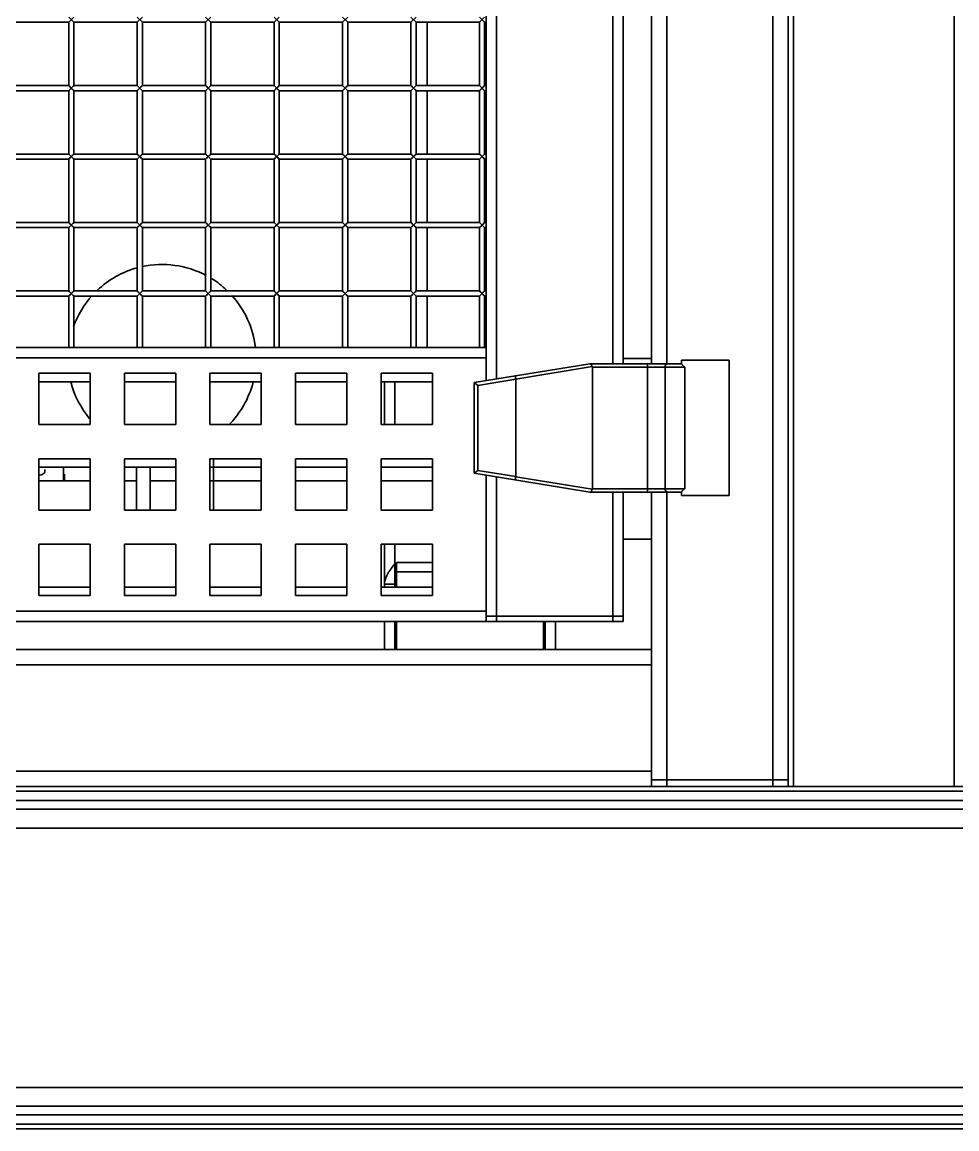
# Model space of a CAD drawing. Header units: millimetres. Extents: x 32496 to 166256, y 3504 to 23939.
# Drawn here: x 46167 to 46713, y 10678 to 11324 of the extents above; entities that cross this region are included whole.
import ezdxf

# ---------------------------------------------------------------- set-up
doc = ezdxf.new("R2010")
doc.units = ezdxf.units.MM
doc.layers.get('0').update_dxf_attribs({"lineweight": 35})

msp = doc.modelspace()

# ---------------------------------------------------------------- linework, layer by layer
at = {"linetype": 'Continuous'}
for p, q in [((46605.64, 10877.575), (46605.64, 13396.575)), ((46614.64, 13396.575), (46614.64, 10877.575)), ((46617.64, 13396.575), (46617.64, 10877.575)), ((46711.64, 13396.575), (46711.64, 10877.575)), ((46438.14, 11759.435), (46438.14, 11134.075)), ((46444.14, 11115.694), (46444.14, 11758.457)), ((46512.14, 11749.575), (46512.14, 11124.575)), ((46518.14, 11124.575), (46518.14, 11749.575)), ((46534.64, 11124.575), (46534.64, 11749.575)), ((46543.64, 11124.575), (46543.64, 11749.575)), ((46157.14, 11324.075), (46194.14, 11324.075)), ((46194.14, 11327.075), (46197.14, 11324.075)), ((46194.14, 11324.075), (46197.14, 11327.075)), ((46194.14, 11324.075), (46194.14, 11287.075)), ((46197.14, 11324.075), (46234.14, 11324.075)), ((46197.14, 11324.075), (46197.14, 11287.075)), ((46234.14, 11327.075), (46237.14, 11324.075)), ((46234.14, 11324.075), (46237.14, 11327.075)), ((46234.14, 11324.075), (46234.14, 11287.075)), ((46237.14, 11324.075), (46274.14, 11324.075)), ((46237.14, 11324.075), (46237.14, 11287.075)), ((46274.14, 11327.075), (46277.14, 11324.075)), ((46274.14, 11324.075), (46277.14, 11327.075)), ((46274.14, 11324.075), (46274.14, 11287.075)), ((46277.14, 11324.075), (46314.14, 11324.075)), ((46277.14, 11324.075), (46277.14, 11287.075)), ((46314.14, 11327.075), (46317.14, 11324.075)), ((46314.14, 11324.075), (46317.14, 11327.075)), ((46314.14, 11324.075), (46314.14, 11287.075)), ((46317.14, 11324.075), (46354.14, 11324.075)), ((46317.14, 11324.075), (46317.14, 11287.075)), ((46354.14, 11327.075), (46357.14, 11324.075)), ((46354.14, 11324.075), (46357.14, 11327.075)), ((46354.14, 11324.075), (46354.14, 11287.075)), ((46357.14, 11324.075), (46394.14, 11324.075)), ((46357.14, 11324.075), (46357.14, 11287.075)), ((46394.14, 11327.075), (46397.14, 11324.075)), ((46394.14, 11324.075), (46397.14, 11327.075)), ((46394.14, 11324.075), (46394.14, 11287.075)), ((46397.14, 11324.075), (46434.14, 11324.075)), ((46397.14, 11324.075), (46397.14, 11287.075)), ((46403.64, 11287.075), (46403.64, 11324.075)), ((46434.14, 11327.075), (46437.14, 11324.075)), ((46434.14, 11324.075), (46437.14, 11327.075)), ((46434.14, 11324.075), (46434.14, 11287.075)), ((46437.14, 11324.075), (46438.14, 11324.075)), ((46437.14, 11324.075), (46437.14, 11287.075)), ((46157.14, 11287.075), (46194.14, 11287.075)), ((46157.14, 11284.075), (46194.14, 11284.075)), ((46194.14, 11287.075), (46197.14, 11284.075)), ((46194.14, 11284.075), (46197.14, 11287.075)), ((46194.14, 11284.075), (46194.14, 11247.075)), ((46197.14, 11287.075), (46234.14, 11287.075)), ((46197.14, 11284.075), (46234.14, 11284.075)), ((46197.14, 11284.075), (46197.14, 11247.075)), ((46234.14, 11287.075), (46237.14, 11284.075)), ((46234.14, 11284.075), (46237.14, 11287.075)), ((46234.14, 11284.075), (46234.14, 11247.075)), ((46237.14, 11287.075), (46274.14, 11287.075)), ((46237.14, 11284.075), (46274.14, 11284.075)), ((46237.14, 11284.075), (46237.14, 11247.075)), ((46274.14, 11287.075), (46277.14, 11284.075)), ((46274.14, 11284.075), (46277.14, 11287.075)), ((46274.14, 11284.075), (46274.14, 11247.075)), ((46277.14, 11287.075), (46314.14, 11287.075)), ((46277.14, 11284.075), (46314.14, 11284.075)), ((46277.14, 11284.075), (46277.14, 11247.075)), ((46314.14, 11287.075), (46317.14, 11284.075)), ((46314.14, 11284.075), (46317.14, 11287.075)), ((46314.14, 11284.075), (46314.14, 11247.075)), ((46317.14, 11287.075), (46354.14, 11287.075)), ((46317.14, 11284.075), (46354.14, 11284.075)), ((46317.14, 11284.075), (46317.14, 11247.075)), ((46354.14, 11287.075), (46357.14, 11284.075)), ((46354.14, 11284.075), (46357.14, 11287.075)), ((46354.14, 11284.075), (46354.14, 11247.075)), ((46357.14, 11287.075), (46394.14, 11287.075)), ((46357.14, 11284.075), (46394.14, 11284.075)), ((46357.14, 11284.075), (46357.14, 11247.075)), ((46394.14, 11287.075), (46397.14, 11284.075)), ((46394.14, 11284.075), (46397.14, 11287.075)), ((46394.14, 11284.075), (46394.14, 11247.075)), ((46397.14, 11287.075), (46434.14, 11287.075)), ((46397.14, 11284.075), (46434.14, 11284.075)), ((46397.14, 11284.075), (46397.14, 11247.075)), ((46403.64, 11247.075), (46403.64, 11284.075)), ((46434.14, 11287.075), (46437.14, 11284.075)), ((46434.14, 11284.075), (46437.14, 11287.075)), ((46434.14, 11284.075), (46434.14, 11247.075)), ((46437.14, 11287.075), (46438.14, 11287.075)), ((46437.14, 11284.075), (46438.14, 11284.075)), ((46437.14, 11284.075), (46437.14, 11247.075)), ((46157.14, 11247.075), (46194.14, 11247.075)), ((46157.14, 11244.075), (46194.14, 11244.075)), ((46194.14, 11247.075), (46197.14, 11244.075)), ((46194.14, 11244.075), (46197.14, 11247.075)), ((46194.14, 11244.075), (46194.14, 11207.075)), ((46197.14, 11247.075), (46234.14, 11247.075)), ((46197.14, 11244.075), (46234.14, 11244.075)), ((46197.14, 11244.075), (46197.14, 11207.075)), ((46234.14, 11247.075), (46237.14, 11244.075)), ((46234.14, 11244.075), (46237.14, 11247.075)), ((46234.14, 11244.075), (46234.14, 11207.075)), ((46237.14, 11247.075), (46274.14, 11247.075)), ((46237.14, 11244.075), (46274.14, 11244.075)), ((46237.14, 11244.075), (46237.14, 11207.075)), ((46274.14, 11247.075), (46277.14, 11244.075)), ((46274.14, 11244.075), (46277.14, 11247.075)), ((46274.14, 11244.075), (46274.14, 11207.075)), ((46277.14, 11247.075), (46314.14, 11247.075)), ((46277.14, 11244.075), (46314.14, 11244.075)), ((46277.14, 11244.075), (46277.14, 11207.075)), ((46314.14, 11247.075), (46317.14, 11244.075)), ((46314.14, 11244.075), (46317.14, 11247.075)), ((46314.14, 11244.075), (46314.14, 11207.075)), ((46317.14, 11247.075), (46354.14, 11247.075)), ((46317.14, 11244.075), (46354.14, 11244.075)), ((46317.14, 11244.075), (46317.14, 11207.075)), ((46354.14, 11247.075), (46357.14, 11244.075)), ((46354.14, 11244.075), (46357.14, 11247.075)), ((46354.14, 11244.075), (46354.14, 11207.075)), ((46357.14, 11247.075), (46394.14, 11247.075)), ((46357.14, 11244.075), (46394.14, 11244.075)), ((46357.14, 11244.075), (46357.14, 11207.075)), ((46394.14, 11247.075), (46397.14, 11244.075)), ((46394.14, 11244.075), (46397.14, 11247.075)), ((46394.14, 11244.075), (46394.14, 11207.075)), ((46397.14, 11247.075), (46434.14, 11247.075)), ((46397.14, 11244.075), (46434.14, 11244.075)), ((46397.14, 11244.075), (46397.14, 11207.075)), ((46403.64, 11207.075), (46403.64, 11244.075)), ((46434.14, 11247.075), (46437.14, 11244.075)), ((46434.14, 11244.075), (46437.14, 11247.075)), ((46434.14, 11244.075), (46434.14, 11207.075)), ((46437.14, 11247.075), (46438.14, 11247.075)), ((46437.14, 11244.075), (46438.14, 11244.075)), ((46437.14, 11244.075), (46437.14, 11207.075)), ((46157.14, 11207.075), (46194.14, 11207.075)), ((46194.14, 11207.075), (46197.14, 11204.075)), ((46194.14, 11204.075), (46197.14, 11207.075)), ((46197.14, 11207.075), (46234.14, 11207.075)), ((46234.14, 11207.075), (46237.14, 11204.075)), ((46234.14, 11204.075), (46237.14, 11207.075)), ((46237.14, 11207.075), (46274.14, 11207.075)), ((46274.14, 11207.075), (46277.14, 11204.075)), ((46274.14, 11204.075), (46277.14, 11207.075)), ((46277.14, 11207.075), (46314.14, 11207.075)), ((46314.14, 11207.075), (46317.14, 11204.075)), ((46314.14, 11204.075), (46317.14, 11207.075)), ((46317.14, 11207.075), (46354.14, 11207.075)), ((46354.14, 11207.075), (46357.14, 11204.075)), ((46354.14, 11204.075), (46357.14, 11207.075)), ((46357.14, 11207.075), (46394.14, 11207.075)), ((46394.14, 11207.075), (46397.14, 11204.075)), ((46394.14, 11204.075), (46397.14, 11207.075)), ((46397.14, 11207.075), (46434.14, 11207.075)), ((46434.14, 11207.075), (46437.14, 11204.075)), ((46434.14, 11204.075), (46437.14, 11207.075)), ((46437.14, 11207.075), (46438.14, 11207.075)), ((46157.14, 11204.075), (46194.14, 11204.075)), ((46194.14, 11204.075), (46194.14, 11167.075)), ((46197.14, 11204.075), (46234.14, 11204.075)), ((46197.14, 11204.075), (46197.14, 11167.075)), ((46234.14, 11204.075), (46234.14, 11167.075)), ((46237.14, 11204.075), (46274.14, 11204.075)), ((46237.14, 11204.075), (46237.14, 11167.075)), ((46274.14, 11204.075), (46274.14, 11167.075)), ((46277.14, 11204.075), (46314.14, 11204.075)), ((46277.14, 11204.075), (46277.14, 11167.075)), ((46314.14, 11204.075), (46314.14, 11167.075)), ((46317.14, 11204.075), (46354.14, 11204.075)), ((46317.14, 11204.075), (46317.14, 11167.075)), ((46354.14, 11204.075), (46354.14, 11167.075)), ((46357.14, 11204.075), (46394.14, 11204.075)), ((46357.14, 11204.075), (46357.14, 11167.075)), ((46394.14, 11204.075), (46394.14, 11167.075)), ((46397.14, 11204.075), (46434.14, 11204.075)), ((46397.14, 11204.075), (46397.14, 11167.075)), ((46403.64, 11167.075), (46403.64, 11204.075)), ((46434.14, 11204.075), (46434.14, 11167.075)), ((46437.14, 11204.075), (46438.14, 11204.075)), ((46437.14, 11204.075), (46437.14, 11167.075)), ((46157.14, 11167.075), (46194.14, 11167.075)), ((46194.14, 11167.075), (46197.14, 11164.075)), ((46194.14, 11164.075), (46197.14, 11167.075)), ((46197.14, 11167.075), (46234.14, 11167.075)), ((46234.14, 11167.075), (46237.14, 11164.075)), ((46234.14, 11164.075), (46237.14, 11167.075)), ((46237.14, 11167.075), (46274.14, 11167.075)), ((46274.14, 11167.075), (46277.14, 11164.075)), ((46274.14, 11164.075), (46277.14, 11167.075)), ((46277.14, 11167.075), (46314.14, 11167.075)), ((46314.14, 11167.075), (46317.14, 11164.075)), ((46314.14, 11164.075), (46317.14, 11167.075)), ((46317.14, 11167.075), (46354.14, 11167.075)), ((46354.14, 11167.075), (46357.14, 11164.075)), ((46354.14, 11164.075), (46357.14, 11167.075)), ((46357.14, 11167.075), (46394.14, 11167.075)), ((46394.14, 11167.075), (46397.14, 11164.075)), ((46394.14, 11164.075), (46397.14, 11167.075)), ((46397.14, 11167.075), (46434.14, 11167.075)), ((46434.14, 11167.075), (46437.14, 11164.075)), ((46434.14, 11164.075), (46437.14, 11167.075)), ((46437.14, 11167.075), (46438.14, 11167.075)), ((46157.14, 11164.075), (46194.14, 11164.075)), ((46194.14, 11164.075), (46194.14, 11134.075)), ((46197.14, 11164.075), (46234.14, 11164.075)), ((46197.14, 11164.075), (46197.14, 11134.075)), ((46234.14, 11164.075), (46234.14, 11134.075)), ((46237.14, 11164.075), (46274.14, 11164.075)), ((46237.14, 11164.075), (46237.14, 11134.075)), ((46274.14, 11164.075), (46274.14, 11134.075)), ((46277.14, 11164.075), (46314.14, 11164.075)), ((46277.14, 11164.075), (46277.14, 11134.075)), ((46314.14, 11164.075), (46314.14, 11134.075)), ((46317.14, 11164.075), (46354.14, 11164.075)), ((46317.14, 11164.075), (46317.14, 11134.075)), ((46354.14, 11164.075), (46354.14, 11134.075)), ((46357.14, 11164.075), (46394.14, 11164.075)), ((46357.14, 11164.075), (46357.14, 11134.075)), ((46394.14, 11164.075), (46394.14, 11134.075)), ((46397.14, 11164.075), (46434.14, 11164.075)), ((46397.14, 11164.075), (46397.14, 11134.075)), ((46403.64, 11134.075), (46403.64, 11164.075)), ((46434.14, 11164.075), (46434.14, 11134.075)), ((46437.14, 11164.075), (46438.14, 11164.075)), ((46437.14, 11164.075), (46437.14, 11134.075)), ((46438.14, 11134.075), (45812.14, 11134.075)), ((46438.14, 11114.716), (46438.14, 11134.075)), ((45812.14, 11128.075), (46438.14, 11128.075)), ((46518.14, 11127.575), (46534.64, 11127.575)), ((46431.14, 11113.575), (46498.64, 11124.575)), ((46500.058, 11122.858), (46455.334, 11115.57)), ((46498.64, 11124.575), (46552.14, 11124.575)), ((46500.14, 11122.575), (46554.108, 11122.575)), ((46500.14, 11122.575), (46500.14, 11051.575)), ((46532.316, 11124.575), (46532.316, 11049.575)), ((46542.629, 11051.575), (46542.629, 11122.575)), ((46552.14, 11126.575), (46580.14, 11126.575)), ((46552.14, 11124.575), (46552.14, 11126.575)), ((46554.108, 11122.575), (46554.108, 11051.575)), ((46580.14, 11047.575), (46580.14, 11126.575)), ((46176.64, 11119.075), (46206.64, 11119.075)), ((46176.64, 11089.075), (46176.64, 11119.075)), ((46206.64, 11119.075), (46206.64, 11089.075)), ((46226.64, 11119.075), (46256.64, 11119.075)), ((46226.64, 11089.075), (46226.64, 11119.075)), ((46256.64, 11119.075), (46256.64, 11089.075)), ((46276.64, 11119.075), (46306.64, 11119.075)), ((46276.64, 11089.075), (46276.64, 11119.075)), ((46306.64, 11119.075), (46306.64, 11089.075)), ((46326.64, 11119.075), (46356.64, 11119.075)), ((46326.64, 11089.075), (46326.64, 11119.075)), ((46356.64, 11119.075), (46356.64, 11089.075)), ((46376.64, 11119.075), (46406.64, 11119.075)), ((46376.64, 11089.075), (46376.64, 11119.075)), ((46406.64, 11119.075), (46406.64, 11089.075)), ((46455.34, 11115.493), (46433.14, 11111.875)), ((46455.34, 11115.493), (46455.34, 11058.658)), ((46206.64, 11114.075), (46176.64, 11114.075)), ((46256.64, 11114.075), (46226.64, 11114.075)), ((46306.64, 11114.075), (46276.64, 11114.075)), ((46356.64, 11114.075), (46326.64, 11114.075)), ((46406.64, 11114.075), (46376.64, 11114.075)), ((46378.64, 11089.075), (46378.64, 11114.075)), ((46384.64, 11114.075), (46384.64, 11089.075)), ((46431.14, 11113.575), (46433.14, 11111.875)), ((46431.14, 11113.575), (46431.14, 11060.575)), ((46433.14, 11062.276), (46433.14, 11111.875)), ((46206.64, 11089.075), (46176.64, 11089.075)), ((46256.64, 11089.075), (46226.64, 11089.075)), ((46306.64, 11089.075), (46276.64, 11089.075)), ((46356.64, 11089.075), (46326.64, 11089.075)), ((46406.64, 11089.075), (46376.64, 11089.075)), ((46176.64, 11069.075), (46206.64, 11069.075)), ((46176.64, 11039.075), (46176.64, 11069.075)), ((46206.64, 11069.075), (46206.64, 11039.075)), ((46226.64, 11069.075), (46256.64, 11069.075)), ((46226.64, 11039.075), (46226.64, 11069.075)), ((46256.64, 11069.075), (46256.64, 11039.075)), ((46276.64, 11069.075), (46306.64, 11069.075)), ((46276.64, 11039.075), (46276.64, 11069.075)), ((46278.64, 11069.075), (46278.64, 11039.075)), ((46306.64, 11069.075), (46306.64, 11039.075)), ((46326.64, 11069.075), (46356.64, 11069.075)), ((46326.64, 11039.075), (46326.64, 11069.075)), ((46356.64, 11069.075), (46356.64, 11039.075)), ((46376.64, 11069.075), (46406.64, 11069.075)), ((46376.64, 11039.075), (46376.64, 11069.075)), ((46406.64, 11069.075), (46406.64, 11039.075)), ((46206.64, 11064.075), (46176.64, 11064.075)), ((46180.14, 11062.745), (46180.14, 11061.377)), ((46191.14, 11056.075), (46191.14, 11064.075)), ((46256.64, 11064.075), (46226.64, 11064.075)), ((46233.64, 11064.075), (46233.64, 11039.075)), ((46241.64, 11039.075), (46241.64, 11064.075)), ((46306.64, 11064.075), (46276.64, 11064.075)), ((46356.64, 11064.075), (46326.64, 11064.075)), ((46406.64, 11064.075), (46376.64, 11064.075)), ((46191.64, 11060.09), (46191.64, 11056.075)), ((46431.14, 11060.575), (46433.14, 11062.276)), ((46431.14, 11060.575), (46498.64, 11049.575)), ((46433.14, 11062.276), (46455.34, 11058.658)), ((46438.14, 10974.075), (46438.14, 11059.435)), ((46444.14, 10977.075), (46444.14, 11058.457)), ((46455.334, 11058.581), (46500.058, 11051.293)), ((46176.64, 11056.075), (46191.64, 11056.075)), ((46206.64, 11056.075), (46191.64, 11056.075)), ((46233.64, 11056.075), (46226.64, 11056.075)), ((46256.64, 11056.075), (46241.64, 11056.075)), ((46306.64, 11056.075), (46276.64, 11056.075)), ((46356.64, 11056.075), (46326.64, 11056.075)), ((46406.64, 11056.075), (46376.64, 11056.075)), ((46554.108, 11051.575), (46500.14, 11051.575)), ((46498.64, 11049.575), (46552.14, 11049.575)), ((46512.14, 11049.575), (46512.14, 10977.075)), ((46518.14, 10977.075), (46518.14, 11049.575)), ((46534.64, 10957.575), (46534.64, 11049.575)), ((46543.64, 10877.575), (46543.64, 11049.575)), ((46552.14, 11049.576), (46552.14, 11047.575)), ((46580.14, 11047.575), (46552.14, 11047.575)), ((46206.64, 11039.075), (46176.64, 11039.075)), ((46256.64, 11039.075), (46226.64, 11039.075)), ((46306.64, 11039.075), (46276.64, 11039.075)), ((46356.64, 11039.075), (46326.64, 11039.075)), ((46406.64, 11039.075), (46376.64, 11039.075)), ((46176.64, 11019.075), (46206.64, 11019.075)), ((46176.64, 10989.075), (46176.64, 11019.075)), ((46206.64, 11019.075), (46206.64, 10989.075)), ((46226.64, 11019.075), (46256.64, 11019.075)), ((46226.64, 10989.075), (46226.64, 11019.075)), ((46256.64, 11019.075), (46256.64, 10989.075)), ((46276.64, 11019.075), (46306.64, 11019.075)), ((46276.64, 10989.075), (46276.64, 11019.075)), ((46306.64, 11019.075), (46306.64, 10989.075)), ((46326.64, 11019.075), (46356.64, 11019.075)), ((46326.64, 10989.075), (46326.64, 11019.075)), ((46356.64, 11019.075), (46356.64, 10989.075)), ((46376.64, 11019.075), (46406.64, 11019.075)), ((46376.64, 10989.075), (46376.64, 11019.075)), ((46378.64, 10994.075), (46378.64, 11019.075)), ((46384.64, 11019.075), (46384.64, 11007.575)), ((46406.64, 11019.075), (46406.64, 10989.075)), ((46534.64, 11022.075), (46518.14, 11022.075)), ((46385.64, 11007.575), (46384.64, 11007.575)), ((46384.64, 10994.075), (46384.64, 11007.575)), ((46385.64, 11008.451), (46406.64, 11008.451)), ((46385.64, 11008.451), (46385.64, 11004.186)), ((46385.64, 11004.186), (46385.64, 11003.013)), ((46406.64, 11003.013), (46385.64, 11003.013)), ((46385.64, 10994.075), (46385.64, 11003.013)), ((46176.64, 10994.075), (46206.64, 10994.075)), ((46226.64, 10994.075), (46256.64, 10994.075)), ((46276.64, 10994.075), (46306.64, 10994.075)), ((46326.64, 10994.075), (46356.64, 10994.075)), ((46376.64, 10994.075), (46406.64, 10994.075)), ((46384.64, 10995.773), (46378.64, 10995.773)), ((46206.64, 10989.075), (46176.64, 10989.075)), ((46256.64, 10989.075), (46226.64, 10989.075)), ((46306.64, 10989.075), (46276.64, 10989.075)), ((46356.64, 10989.075), (46326.64, 10989.075)), ((46406.64, 10989.075), (46376.64, 10989.075)), ((46438.14, 10980.075), (45817.14, 10980.075)), ((45812.14, 10974.075), (46438.14, 10974.075)), ((46378.64, 10974.075), (46378.64, 10957.575)), ((46384.64, 10957.575), (46384.64, 10974.075)), ((46385.64, 10957.575), (46385.64, 10974.075)), ((46438.14, 10977.075), (46518.14, 10977.075)), ((46438.14, 10977.075), (46518.14, 10977.075)), ((46438.14, 10974.075), (46518.14, 10974.075)), ((46444.14, 10974.075), (46444.14, 10977.075)), ((46471.64, 10957.575), (46471.64, 10974.075)), ((46472.64, 10974.075), (46472.64, 10957.575)), ((46478.64, 10957.575), (46478.64, 10974.075)), ((46512.14, 10977.075), (46512.14, 10974.075)), ((46518.14, 10974.075), (46518.14, 10977.075)), ((46534.64, 10957.575), (45810.335, 10957.575)), ((46534.64, 10957.575), (46534.64, 10877.575)), ((46534.64, 10948.575), (45807.743, 10948.575)), ((46534.64, 10886.575), (45612.14, 10886.575)), ((46614.64, 10881.575), (46534.64, 10881.575)), ((52132.64, 10877.575), (40172.64, 10877.575)), ((52132.64, 10874.855), (40172.64, 10874.855)), ((52132.64, 10869.383), (40172.64, 10869.383)), ((52082.64, 10864.266), (40222.64, 10864.266)), ((52082.64, 10853.32), (40222.64, 10853.32)), ((52008.64, 10701.83), (40172.64, 10701.83)), ((52008.64, 10690.885), (40172.64, 10690.885)), ((52008.64, 10685.768), (40172.64, 10685.768)), ((52132.64, 10680.295), (40172.64, 10680.295)), ((52132.64, 10677.575), (40172.64, 10677.575))]:
    msp.add_line(p, q, dxfattribs=at)
for points in [[(46194.14, 11287.075), (46194.57, 11286.645), (46195.06, 11286.155), (46196.229, 11284.986)], [(46195.64, 11285.575), (46195.049, 11284.985), (46194.579, 11284.515)], [(46195.64, 11285.575), (46196.227, 11286.162), (46196.702, 11286.638), (46197.025, 11286.961)], [(46197.024, 11284.192), (46196.701, 11284.514), (46196.229, 11284.986)], [(46234.14, 11287.075), (46234.57, 11286.645), (46235.06, 11286.155), (46236.229, 11284.986)], [(46235.64, 11285.575), (46235.049, 11284.985), (46234.579, 11284.515)], [(46235.64, 11285.575), (46236.227, 11286.162), (46236.702, 11286.638), (46237.025, 11286.961)], [(46237.024, 11284.192), (46236.701, 11284.514), (46236.229, 11284.986)], [(46274.14, 11287.075), (46274.57, 11286.645), (46275.06, 11286.155), (46276.229, 11284.986)], [(46275.64, 11285.575), (46275.049, 11284.985), (46274.579, 11284.515)], [(46275.64, 11285.575), (46276.227, 11286.162), (46276.702, 11286.638), (46277.025, 11286.961)], [(46277.024, 11284.192), (46276.701, 11284.514), (46276.229, 11284.986)], [(46314.14, 11287.075), (46314.57, 11286.645), (46315.06, 11286.155), (46316.229, 11284.986)], [(46315.64, 11285.575), (46315.049, 11284.985), (46314.579, 11284.515)], [(46315.64, 11285.575), (46316.227, 11286.162), (46316.702, 11286.638), (46317.025, 11286.961)], [(46317.024, 11284.192), (46316.701, 11284.514), (46316.229, 11284.986)], [(46354.14, 11287.075), (46354.57, 11286.645), (46355.06, 11286.155), (46356.229, 11284.986)], [(46355.64, 11285.575), (46355.049, 11284.985), (46354.579, 11284.515)], [(46355.64, 11285.575), (46356.227, 11286.162), (46356.702, 11286.638), (46357.025, 11286.961)], [(46357.024, 11284.192), (46356.701, 11284.514), (46356.229, 11284.986)], [(46394.14, 11287.075), (46394.57, 11286.645), (46395.06, 11286.155), (46396.229, 11284.986)], [(46395.64, 11285.575), (46395.049, 11284.985), (46394.579, 11284.515)], [(46395.64, 11285.575), (46396.227, 11286.162), (46396.702, 11286.638), (46397.025, 11286.961)], [(46397.024, 11284.192), (46396.701, 11284.514), (46396.229, 11284.986)], [(46434.14, 11287.075), (46434.57, 11286.645), (46435.06, 11286.155), (46436.229, 11284.986)], [(46435.64, 11285.575), (46435.049, 11284.985), (46434.579, 11284.515)], [(46435.64, 11285.575), (46436.227, 11286.162), (46436.702, 11286.638), (46437.025, 11286.961)], [(46437.024, 11284.192), (46436.701, 11284.514), (46436.229, 11284.986)], [(46194.14, 11247.075), (46194.57, 11246.645), (46195.06, 11246.155), (46196.229, 11244.986)], [(46195.64, 11245.575), (46195.049, 11244.985), (46194.579, 11244.515)], [(46195.64, 11245.575), (46196.227, 11246.162), (46196.702, 11246.638), (46197.025, 11246.961)], [(46197.024, 11244.192), (46196.701, 11244.514), (46196.229, 11244.986)], [(46234.14, 11247.075), (46234.57, 11246.645), (46235.06, 11246.155), (46236.229, 11244.986)], [(46235.64, 11245.575), (46235.049, 11244.985), (46234.579, 11244.515)], [(46235.64, 11245.575), (46236.227, 11246.162), (46236.702, 11246.638), (46237.025, 11246.961)], [(46237.024, 11244.192), (46236.701, 11244.514), (46236.229, 11244.986)], [(46274.14, 11247.075), (46274.57, 11246.645), (46275.06, 11246.155), (46276.229, 11244.986)], [(46275.64, 11245.575), (46275.049, 11244.985), (46274.579, 11244.515)], [(46275.64, 11245.575), (46276.227, 11246.162), (46276.702, 11246.638), (46277.025, 11246.961)], [(46277.024, 11244.192), (46276.701, 11244.514), (46276.229, 11244.986)], [(46314.14, 11247.075), (46314.57, 11246.645), (46315.06, 11246.155), (46316.229, 11244.986)], [(46315.64, 11245.575), (46315.049, 11244.985), (46314.579, 11244.515)], [(46315.64, 11245.575), (46316.227, 11246.162), (46316.702, 11246.638), (46317.025, 11246.961)], [(46317.024, 11244.192), (46316.701, 11244.514), (46316.229, 11244.986)], [(46354.14, 11247.075), (46354.57, 11246.645), (46355.06, 11246.155), (46356.229, 11244.986)], [(46355.64, 11245.575), (46355.049, 11244.985), (46354.579, 11244.515)], [(46355.64, 11245.575), (46356.227, 11246.162), (46356.702, 11246.638), (46357.025, 11246.961)], [(46357.024, 11244.192), (46356.701, 11244.514), (46356.229, 11244.986)], [(46394.14, 11247.075), (46394.57, 11246.645), (46395.06, 11246.155), (46396.229, 11244.986)], [(46395.64, 11245.575), (46395.049, 11244.985), (46394.579, 11244.515)], [(46395.64, 11245.575), (46396.227, 11246.162), (46396.702, 11246.638), (46397.025, 11246.961)], [(46397.024, 11244.192), (46396.701, 11244.514), (46396.229, 11244.986)], [(46434.14, 11247.075), (46434.57, 11246.645), (46435.06, 11246.155), (46436.229, 11244.986)], [(46435.64, 11245.575), (46435.049, 11244.985), (46434.579, 11244.515)], [(46435.64, 11245.575), (46436.227, 11246.162), (46436.702, 11246.638), (46437.025, 11246.961)], [(46437.024, 11244.192), (46436.701, 11244.514), (46436.229, 11244.986)], [(46194.14, 11207.075), (46194.57, 11206.645), (46195.06, 11206.155), (46196.229, 11204.986)], [(46195.64, 11205.575), (46195.049, 11204.985), (46194.579, 11204.515)], [(46195.64, 11205.575), (46196.227, 11206.162), (46196.702, 11206.638), (46197.025, 11206.961)], [(46197.024, 11204.192), (46196.701, 11204.514), (46196.229, 11204.986)], [(46234.14, 11207.075), (46234.57, 11206.645), (46235.06, 11206.155), (46236.229, 11204.986)], [(46235.64, 11205.575), (46235.049, 11204.985), (46234.579, 11204.515)], [(46235.64, 11205.575), (46236.227, 11206.162), (46236.702, 11206.638), (46237.025, 11206.961)], [(46237.024, 11204.192), (46236.701, 11204.514), (46236.229, 11204.986)], [(46274.14, 11207.075), (46274.57, 11206.645), (46275.06, 11206.155), (46276.229, 11204.986)], [(46275.64, 11205.575), (46275.049, 11204.985), (46274.579, 11204.515)], [(46275.64, 11205.575), (46276.227, 11206.162), (46276.702, 11206.638), (46277.025, 11206.961)], [(46277.024, 11204.192), (46276.701, 11204.514), (46276.229, 11204.986)], [(46314.14, 11207.075), (46314.57, 11206.645), (46315.06, 11206.155), (46316.229, 11204.986)], [(46315.64, 11205.575), (46315.049, 11204.985), (46314.579, 11204.515)], [(46315.64, 11205.575), (46316.227, 11206.162), (46316.702, 11206.638), (46317.025, 11206.961)], [(46317.024, 11204.192), (46316.701, 11204.514), (46316.229, 11204.986)], [(46354.14, 11207.075), (46354.57, 11206.645), (46355.06, 11206.155), (46356.229, 11204.986)], [(46355.64, 11205.575), (46355.049, 11204.985), (46354.579, 11204.515)], [(46355.64, 11205.575), (46356.227, 11206.162), (46356.702, 11206.638), (46357.025, 11206.961)], [(46357.024, 11204.192), (46356.701, 11204.514), (46356.229, 11204.986)], [(46394.14, 11207.075), (46394.57, 11206.645), (46395.06, 11206.155), (46396.229, 11204.986)], [(46395.64, 11205.575), (46395.049, 11204.985), (46394.579, 11204.515)], [(46395.64, 11205.575), (46396.227, 11206.162), (46396.702, 11206.638), (46397.025, 11206.961)], [(46397.024, 11204.192), (46396.701, 11204.514), (46396.229, 11204.986)], [(46434.14, 11207.075), (46434.57, 11206.645), (46435.06, 11206.155), (46436.229, 11204.986)], [(46435.64, 11205.575), (46435.049, 11204.985), (46434.579, 11204.515)], [(46435.64, 11205.575), (46436.227, 11206.162), (46436.702, 11206.638), (46437.025, 11206.961)], [(46437.024, 11204.192), (46436.701, 11204.514), (46436.229, 11204.986)], [(46194.14, 11167.075), (46194.57, 11166.645), (46195.06, 11166.155), (46196.229, 11164.986)], [(46195.64, 11165.575), (46196.227, 11166.162), (46196.702, 11166.638), (46197.025, 11166.961)], [(46234.14, 11167.075), (46234.57, 11166.645), (46235.06, 11166.155), (46236.229, 11164.986)], [(46235.64, 11165.575), (46236.227, 11166.162), (46236.702, 11166.638), (46237.025, 11166.961)], [(46274.14, 11167.075), (46274.57, 11166.645), (46275.06, 11166.155), (46276.229, 11164.986)], [(46275.64, 11165.575), (46276.227, 11166.162), (46276.702, 11166.638), (46277.025, 11166.961)], [(46314.14, 11167.075), (46314.57, 11166.645), (46315.06, 11166.155), (46316.229, 11164.986)], [(46315.64, 11165.575), (46316.227, 11166.162), (46316.702, 11166.638), (46317.025, 11166.961)], [(46354.14, 11167.075), (46354.57, 11166.645), (46355.06, 11166.155), (46356.229, 11164.986)], [(46355.64, 11165.575), (46356.227, 11166.162), (46356.702, 11166.638), (46357.025, 11166.961)], [(46394.14, 11167.075), (46394.57, 11166.645), (46395.06, 11166.155), (46396.229, 11164.986)], [(46395.64, 11165.575), (46396.227, 11166.162), (46396.702, 11166.638), (46397.025, 11166.961)], [(46434.14, 11167.075), (46434.57, 11166.645), (46435.06, 11166.155), (46436.229, 11164.986)], [(46435.64, 11165.575), (46436.227, 11166.162), (46436.702, 11166.638), (46437.025, 11166.961)], [(46195.64, 11165.575), (46195.049, 11164.985), (46194.579, 11164.515)], [(46197.024, 11164.192), (46196.701, 11164.514), (46196.229, 11164.986)], [(46235.64, 11165.575), (46235.049, 11164.985), (46234.579, 11164.515)], [(46237.024, 11164.192), (46236.701, 11164.514), (46236.229, 11164.986)], [(46275.64, 11165.575), (46275.049, 11164.985), (46274.579, 11164.515)], [(46277.024, 11164.192), (46276.701, 11164.514), (46276.229, 11164.986)], [(46315.64, 11165.575), (46315.049, 11164.985), (46314.579, 11164.515)], [(46317.024, 11164.192), (46316.701, 11164.514), (46316.229, 11164.986)], [(46355.64, 11165.575), (46355.049, 11164.985), (46354.579, 11164.515)], [(46357.024, 11164.192), (46356.701, 11164.514), (46356.229, 11164.986)], [(46395.64, 11165.575), (46395.049, 11164.985), (46394.579, 11164.515)], [(46397.024, 11164.192), (46396.701, 11164.514), (46396.229, 11164.986)], [(46435.64, 11165.575), (46435.049, 11164.985), (46434.579, 11164.515)], [(46437.024, 11164.192), (46436.701, 11164.514), (46436.229, 11164.986)]]:
    msp.add_lwpolyline(points, dxfattribs=at)
for centre, radius, start, end in [((46248.64, 11127.575), 55, 105.395667, 133.383863), ((46248.64, 11127.575), 55, 62.017709, 102.213505), ((46248.64, 11127.575), 55, 46.64633, 58.016157), ((46248.64, 11127.575), 55, 137.854302, 160.112759), ((46248.64, 11127.575), 55, 7.006772, 42.144879), ((46248.64, 11127.575), 55, 194.370206, 219.727456), ((46248.64, 11127.575), 55, 314.873931, 345.626047), ((46388.108, 10995.766), 9.468, 172.853725, 179.958742)]:
    msp.add_arc(centre, radius, start, end, dxfattribs=at)
for centre, major_axis, ratio, start_param, end_param in [((46491.994, 11122.575), (8.145, 0), 0.2455357, 0, 0.1417105), ((46447.194, 11114.165), (8.138, 1.411), 0.2419381, -0.0419274, -0.0035649), ((46447.194, 11059.986), (8.138, -1.411), 0.2419381, 0.0035649, 0.0419274), ((46491.994, 11051.575), (8.145, 0), 0.2455357, -0.1417105, 0)]:
    msp.add_ellipse(centre, major_axis=major_axis, ratio=ratio, start_param=start_param, end_param=end_param, dxfattribs=at)
for points, knots in [([(46498.785, 11124.575), (46498.857, 11124.575), (46498.995, 11124.563), (46499.183, 11124.467), (46499.33, 11124.301), (46499.517, 11123.988), (46499.734, 11123.489), (46499.933, 11123.074), (46500.058, 11122.858)], [0, 0, 0, 0, 0.0954914, 0.1815719, 0.2751296, 0.3866593, 0.6670272, 1, 1, 1, 1]), ([(46542.629, 11122.575), (46542.629, 11122.834), (46542.714, 11123.347), (46543.087, 11124.009), (46543.656, 11124.465), (46544.123, 11124.575), (46544.348, 11124.575)], [0, 0, 0, 0, 0.2672147, 0.5246358, 0.7676565, 1, 1, 1, 1]), ([(46554.108, 11122.575), (46553.958, 11122.686), (46553.675, 11122.907), (46553.287, 11123.242), (46552.952, 11123.563), (46552.672, 11123.859), (46552.478, 11124.089), (46552.351, 11124.252), (46552.278, 11124.353), (46552.22, 11124.438), (46552.182, 11124.498), (46552.16, 11124.535), (46552.149, 11124.554), (46552.143, 11124.567), (46552.14, 11124.573), (46552.14, 11124.575)], [0, 0, 0, 0, 0.1982754, 0.3806938, 0.5455653, 0.6907758, 0.8134789, 0.8652438, 0.9098414, 0.9465551, 0.9745353, 0.984937, 0.9927617, 0.9978387, 1, 1, 1, 1]), ([(46455.26, 11117.506), (46455.241, 11117.503), (46455.219, 11117.464), (46455.205, 11117.411), (46455.188, 11117.312), (46455.181, 11117.15), (46455.187, 11116.802), (46455.234, 11116.267), (46455.295, 11115.815), (46455.334, 11115.57)], [0, 0, 0, 0, 0.0295837, 0.0551746, 0.0889134, 0.1806036, 0.3027047, 0.6210402, 1, 1, 1, 1]), ([(46176.669, 11059.41), (46177.544, 11059.567), (46178.826, 11059.823), (46180.14, 11060.883), (46180.14, 11061.377)], [0, 0, 0, 0, 0.6427085, 1, 1, 1, 1]), ([(46455.26, 11056.645), (46455.241, 11056.648), (46455.219, 11056.687), (46455.205, 11056.74), (46455.188, 11056.839), (46455.181, 11057.001), (46455.187, 11057.349), (46455.234, 11057.884), (46455.295, 11058.336), (46455.334, 11058.581)], [0, 0, 0, 0, 0.0295836, 0.0551744, 0.0889133, 0.1806036, 0.3027047, 0.6210402, 1, 1, 1, 1]), ([(46500.058, 11051.293), (46499.933, 11051.077), (46499.734, 11050.662), (46499.517, 11050.163), (46499.33, 11049.85), (46499.183, 11049.684), (46498.995, 11049.588), (46498.857, 11049.575), (46498.785, 11049.575)], [0, 0, 0, 0, 0.3329422, 0.6133216, 0.7248572, 0.8184096, 0.904497, 1, 1, 1, 1]), ([(46544.348, 11049.575), (46544.123, 11049.575), (46543.656, 11049.686), (46543.087, 11050.142), (46542.714, 11050.804), (46542.629, 11051.317), (46542.629, 11051.575)], [0, 0, 0, 0, 0.2323435, 0.4753642, 0.7327853, 1, 1, 1, 1]), ([(46552.14, 11049.576), (46552.14, 11049.578), (46552.143, 11049.584), (46552.149, 11049.597), (46552.16, 11049.616), (46552.182, 11049.653), (46552.22, 11049.713), (46552.278, 11049.798), (46552.351, 11049.899), (46552.478, 11050.062), (46552.672, 11050.292), (46552.952, 11050.588), (46553.287, 11050.909), (46553.675, 11051.244), (46553.958, 11051.465), (46554.108, 11051.575)], [0, 0, 0, 0, 0.0021613, 0.0072383, 0.015063, 0.0254647, 0.0534449, 0.0901586, 0.1347562, 0.1865211, 0.3092242, 0.4544347, 0.6193062, 0.8017246, 1, 1, 1, 1]), ([(46381.64, 11003.641), (46381.263, 11003.096), (46379.932, 11001.051), (46378.934, 10998.715), (46378.713, 10996.944)], [0, 0, 0, 0, 0.2708472, 1, 1, 1, 1])]:
    msp.add_open_spline(points, degree=3, knots=knots, dxfattribs=at)
msp.add_open_spline([(46384.64, 11007.575), (46383.611, 11006.287), (46382.577, 11004.998), (46381.64, 11003.641)], degree=3, dxfattribs=at)

doc.saveas('drawing.dxf')
